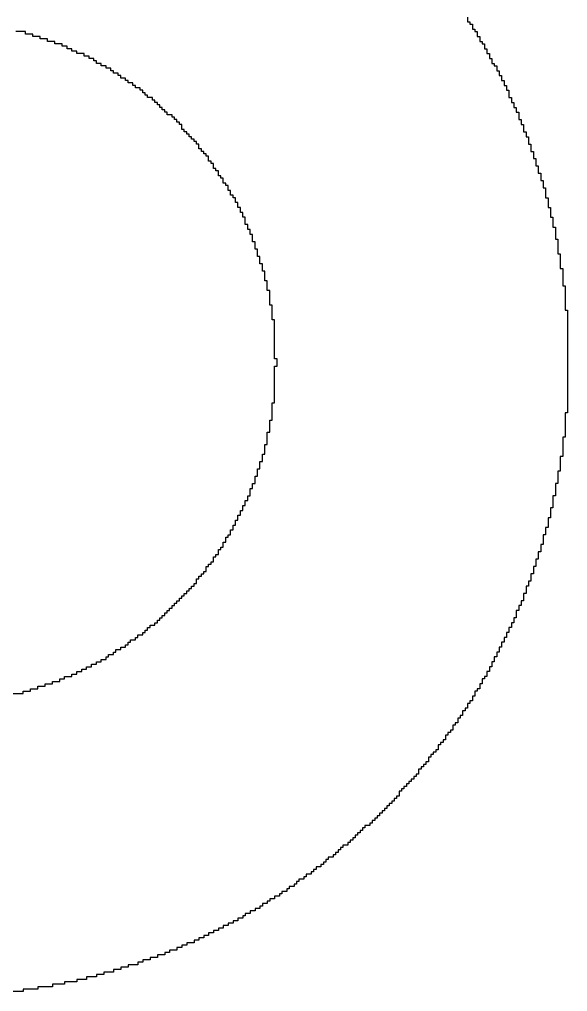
# Model space of a CAD drawing. Header units: millimetres. Extents: x 13 to 345, y 14 to 248.
# Drawn here: x 243.21 to 248.11, y 55.86 to 64.56 of the extents above; entities that cross this region are included whole.
import ezdxf

# ---------------------------------------------------------------- set-up
doc = ezdxf.new("R2010")
doc.units = ezdxf.units.MM

msp = doc.modelspace()

# ---------------------------------------------------------------- linework, layer by layer
at = {"color": 160}
for p, q in [((247.2179, 64.5843), (247.2179, 64.5406)), ((247.2179, 64.5406), (247.2398, 64.5406)), ((247.2398, 64.5406), (247.2398, 64.5187)), ((247.2398, 64.5187), (247.2616, 64.5187)), ((247.2616, 64.5187), (247.2616, 64.475)), ((243.2601, 64.4531), (243.1726, 64.4531)), ((243.2601, 64.4313), (243.2601, 64.4531)), ((243.3257, 64.4313), (243.2601, 64.4313)), ((243.3257, 64.4094), (243.3257, 64.4313)), ((243.3913, 64.4094), (243.3257, 64.4094)), ((243.3913, 64.3875), (243.3913, 64.4094)), ((247.2616, 64.475), (247.2835, 64.475)), ((247.2835, 64.475), (247.2835, 64.4531)), ((247.2835, 64.4531), (247.3054, 64.4531)), ((247.3054, 64.4531), (247.3054, 64.4094)), ((247.3054, 64.4094), (247.3273, 64.4094)), ((247.3273, 64.4094), (247.3273, 64.3657)), ((243.4569, 64.3875), (243.3913, 64.3875)), ((243.4569, 64.3657), (243.4569, 64.3875)), ((243.5225, 64.3657), (243.4569, 64.3657)), ((243.5225, 64.3438), (243.5225, 64.3657)), ((243.5881, 64.3438), (243.5225, 64.3438)), ((243.5881, 64.3219), (243.5881, 64.3438)), ((243.6318, 64.3219), (243.5881, 64.3219)), ((243.6318, 64.3001), (243.6318, 64.3219)), ((247.3273, 64.3657), (247.3491, 64.3657)), ((247.3491, 64.3657), (247.3491, 64.3438)), ((247.3491, 64.3438), (247.371, 64.3438)), ((247.371, 64.3438), (247.371, 64.3001)), ((243.6755, 64.3001), (243.6318, 64.3001)), ((243.6755, 64.2782), (243.6755, 64.3001)), ((243.7193, 64.2782), (243.6755, 64.2782)), ((243.7193, 64.2563), (243.7193, 64.2782)), ((243.7849, 64.2563), (243.7193, 64.2563)), ((243.7849, 64.2345), (243.7849, 64.2563)), ((243.8286, 64.2345), (243.7849, 64.2345)), ((243.8286, 64.2126), (243.8286, 64.2345)), ((247.371, 64.3001), (247.3928, 64.3001)), ((247.3928, 64.3001), (247.3928, 64.2563)), ((247.3928, 64.2563), (247.4147, 64.2563)), ((247.4147, 64.2563), (247.4147, 64.2126)), ((243.8723, 64.2126), (243.8286, 64.2126)), ((243.8723, 64.1907), (243.8723, 64.2126)), ((243.8942, 64.1907), (243.8723, 64.1907)), ((243.8942, 64.1689), (243.8942, 64.1907)), ((243.938, 64.1689), (243.8942, 64.1689)), ((243.938, 64.147), (243.938, 64.1689)), ((243.9817, 64.147), (243.938, 64.147)), ((243.9817, 64.1251), (243.9817, 64.147)), ((247.4147, 64.2126), (247.4366, 64.2126)), ((247.4366, 64.2126), (247.4366, 64.1689)), ((247.4366, 64.1689), (247.4585, 64.1689)), ((247.4585, 64.1689), (247.4585, 64.147)), ((247.4585, 64.147), (247.4803, 64.147)), ((247.4803, 64.147), (247.4803, 64.1033)), ((244.0254, 64.1251), (243.9817, 64.1251)), ((244.0254, 64.1033), (244.0254, 64.1251)), ((244.0473, 64.1033), (244.0254, 64.1033)), ((244.0473, 64.0814), (244.0473, 64.1033)), ((244.091, 64.0814), (244.0473, 64.0814)), ((244.091, 64.0595), (244.091, 64.0814)), ((244.1129, 64.0595), (244.091, 64.0595)), ((244.1129, 64.0377), (244.1129, 64.0595)), ((247.4803, 64.1033), (247.5022, 64.1033)), ((247.5022, 64.1033), (247.5022, 64.0595)), ((247.5022, 64.0595), (247.524, 64.0595)), ((247.524, 64.0595), (247.524, 64.0158)), ((244.1566, 64.0377), (244.1129, 64.0377)), ((244.1566, 64.0158), (244.1566, 64.0377)), ((244.1785, 64.0158), (244.1566, 64.0158)), ((244.1785, 63.9939), (244.1785, 64.0158)), ((244.2222, 63.9939), (244.1785, 63.9939)), ((244.2222, 63.9721), (244.2222, 63.9939)), ((244.2441, 63.9721), (244.2222, 63.9721)), ((244.2441, 63.9502), (244.2441, 63.9721)), ((247.524, 64.0158), (247.5459, 64.0158)), ((247.5459, 64.0158), (247.5459, 63.9721)), ((247.5459, 63.9721), (247.5678, 63.9721)), ((247.5678, 63.9721), (247.5678, 63.9283)), ((244.2878, 63.9502), (244.2441, 63.9502)), ((244.2878, 63.9283), (244.2878, 63.9502)), ((244.3097, 63.9283), (244.2878, 63.9283)), ((244.3097, 63.9065), (244.3097, 63.9283)), ((244.3315, 63.9065), (244.3097, 63.9065)), ((244.3315, 63.8846), (244.3315, 63.9065)), ((244.3534, 63.8846), (244.3315, 63.8846)), ((244.3534, 63.8627), (244.3534, 63.8846)), ((247.5678, 63.9283), (247.5896, 63.9283)), ((247.5896, 63.9283), (247.5896, 63.8627)), ((244.3971, 63.8627), (244.3534, 63.8627)), ((244.3971, 63.8409), (244.3971, 63.8627)), ((244.419, 63.8409), (244.3971, 63.8409)), ((244.419, 63.819), (244.419, 63.8409)), ((244.4409, 63.819), (244.419, 63.819)), ((244.4409, 63.7971), (244.4409, 63.819)), ((244.4627, 63.7971), (244.4409, 63.7971)), ((244.4627, 63.7753), (244.4627, 63.7971)), ((247.5896, 63.8627), (247.6115, 63.8627)), ((247.6115, 63.8627), (247.6115, 63.819)), ((247.6115, 63.819), (247.6334, 63.819)), ((247.6334, 63.819), (247.6334, 63.7753)), ((244.4846, 63.7753), (244.4627, 63.7753)), ((244.4846, 63.7534), (244.4846, 63.7753)), ((244.5065, 63.7534), (244.4846, 63.7534)), ((244.5065, 63.7315), (244.5065, 63.7534)), ((244.5283, 63.7315), (244.5065, 63.7315)), ((244.5283, 63.7097), (244.5283, 63.7315)), ((244.5721, 63.7097), (244.5283, 63.7097)), ((244.5721, 63.6878), (244.5721, 63.7097)), ((247.6334, 63.7753), (247.6553, 63.7753)), ((247.6553, 63.7753), (247.6553, 63.7315)), ((247.6553, 63.7315), (247.6771, 63.7315)), ((247.6771, 63.7315), (247.6771, 63.6659)), ((244.5939, 63.6878), (244.5721, 63.6878)), ((244.5939, 63.6659), (244.5939, 63.6878)), ((244.6158, 63.6659), (244.5939, 63.6659)), ((244.6158, 63.6441), (244.6158, 63.6659)), ((244.6377, 63.6441), (244.6158, 63.6441)), ((244.6377, 63.6222), (244.6377, 63.6441)), ((244.6595, 63.6222), (244.6377, 63.6222)), ((244.6595, 63.5785), (244.6595, 63.6222)), ((247.6771, 63.6659), (247.699, 63.6659)), ((247.699, 63.6659), (247.699, 63.6222)), ((247.699, 63.6222), (247.7208, 63.6222)), ((247.7208, 63.6222), (247.7208, 63.5566)), ((244.6814, 63.5785), (244.6595, 63.5785)), ((244.6814, 63.5566), (244.6814, 63.5785)), ((244.7033, 63.5566), (244.6814, 63.5566)), ((244.7033, 63.5347), (244.7033, 63.5566)), ((244.7251, 63.5347), (244.7033, 63.5347)), ((244.7251, 63.5129), (244.7251, 63.5347)), ((247.7208, 63.5566), (247.7427, 63.5566)), ((247.7427, 63.5566), (247.7427, 63.5129)), ((244.747, 63.5129), (244.7251, 63.5129)), ((244.747, 63.491), (244.747, 63.5129)), ((244.7689, 63.491), (244.747, 63.491)), ((244.7689, 63.4691), (244.7689, 63.491)), ((244.7907, 63.4691), (244.7689, 63.4691)), ((244.7907, 63.4473), (244.7907, 63.4691)), ((244.8126, 63.4473), (244.7907, 63.4473)), ((244.8126, 63.4035), (244.8126, 63.4473)), ((247.7427, 63.5129), (247.7646, 63.5129)), ((247.7646, 63.5129), (247.7646, 63.4473)), ((247.7646, 63.4473), (247.7864, 63.4473)), ((247.7864, 63.4473), (247.7864, 63.3817)), ((244.8345, 63.4035), (244.8126, 63.4035)), ((244.8345, 63.3817), (244.8345, 63.4035)), ((244.8563, 63.3817), (244.8345, 63.3817)), ((244.8563, 63.3598), (244.8563, 63.3817)), ((244.8782, 63.3598), (244.8563, 63.3598)), ((244.8782, 63.3379), (244.8782, 63.3598)), ((247.7864, 63.3817), (247.8083, 63.3817)), ((247.8083, 63.3817), (247.8083, 63.3161)), ((244.9001, 63.3379), (244.8782, 63.3379)), ((244.9001, 63.2942), (244.9001, 63.3379)), ((244.9219, 63.2942), (244.9001, 63.2942)), ((244.9219, 63.2723), (244.9219, 63.2942)), ((244.9438, 63.2723), (244.9219, 63.2723)), ((244.9438, 63.2286), (244.9438, 63.2723)), ((247.8083, 63.3161), (247.8302, 63.3161)), ((247.8302, 63.3161), (247.8302, 63.2505)), ((244.9657, 63.2286), (244.9438, 63.2286)), ((244.9657, 63.2067), (244.9657, 63.2286)), ((244.9875, 63.2067), (244.9657, 63.2067)), ((244.9875, 63.163), (244.9875, 63.2067)), ((247.8302, 63.2505), (247.852, 63.2505)), ((247.852, 63.2505), (247.852, 63.1849)), ((247.852, 63.1849), (247.8739, 63.1849)), ((247.8739, 63.1849), (247.8739, 63.1193)), ((245.0094, 63.163), (244.9875, 63.163)), ((245.0094, 63.1411), (245.0094, 63.163)), ((245.0313, 63.1411), (245.0094, 63.1411)), ((245.0313, 63.0974), (245.0313, 63.1411)), ((245.0531, 63.0974), (245.0313, 63.0974)), ((245.0531, 63.0755), (245.0531, 63.0974)), ((247.8739, 63.1193), (247.8958, 63.1193)), ((247.8958, 63.1193), (247.8958, 63.0537)), ((245.075, 63.0755), (245.0531, 63.0755)), ((245.075, 63.0318), (245.075, 63.0755)), ((245.0969, 63.0318), (245.075, 63.0318)), ((245.0969, 62.9881), (245.0969, 63.0318)), ((247.8958, 63.0537), (247.9176, 63.0537)), ((247.9176, 63.0537), (247.9176, 62.9662)), ((245.1187, 62.9881), (245.0969, 62.9881)), ((245.1187, 62.9662), (245.1187, 62.9881)), ((245.1406, 62.9662), (245.1187, 62.9662)), ((245.1406, 62.9225), (245.1406, 62.9662)), ((245.1625, 62.9225), (245.1406, 62.9225)), ((245.1625, 62.8787), (245.1625, 62.9225)), ((247.9176, 62.9662), (247.9395, 62.9662)), ((247.9395, 62.9662), (247.9395, 62.8787)), ((245.1843, 62.8787), (245.1625, 62.8787)), ((245.1843, 62.835), (245.1843, 62.8787)), ((245.2062, 62.835), (245.1843, 62.835)), ((245.2062, 62.7913), (245.2062, 62.835)), ((247.9395, 62.8787), (247.9614, 62.8787)), ((247.9614, 62.8787), (247.9614, 62.7913)), ((245.2281, 62.7913), (245.2062, 62.7913)), ((245.2281, 62.7257), (245.2281, 62.7913)), ((247.9614, 62.7913), (247.9832, 62.7913)), ((247.9832, 62.7913), (247.9832, 62.7038)), ((245.2499, 62.7257), (245.2281, 62.7257)), ((245.2499, 62.6819), (245.2499, 62.7257)), ((245.2718, 62.6819), (245.2499, 62.6819)), ((245.2718, 62.6382), (245.2718, 62.6819)), ((247.9832, 62.7038), (248.0051, 62.7038)), ((248.0051, 62.7038), (248.0051, 62.5945)), ((245.2937, 62.6382), (245.2718, 62.6382)), ((245.2937, 62.5726), (245.2937, 62.6382)), ((248.0051, 62.5945), (248.027, 62.5945)), ((248.027, 62.5945), (248.027, 62.4633)), ((245.3155, 62.5726), (245.2937, 62.5726)), ((245.3155, 62.507), (245.3155, 62.5726)), ((245.3374, 62.507), (245.3155, 62.507)), ((245.3374, 62.4414), (245.3374, 62.507)), ((245.3593, 62.4414), (245.3374, 62.4414)), ((245.3593, 62.3758), (245.3593, 62.4414)), ((248.027, 62.4633), (248.0488, 62.4633)), ((248.0488, 62.4633), (248.0488, 62.3321)), ((245.3811, 62.3758), (245.3593, 62.3758)), ((245.3811, 62.3102), (245.3811, 62.3758)), ((248.0488, 62.3321), (248.0707, 62.3321)), ((248.0707, 62.3321), (248.0707, 62.179)), ((245.403, 62.3102), (245.3811, 62.3102)), ((245.403, 62.2227), (245.403, 62.3102)), ((245.4249, 62.2227), (245.403, 62.2227)), ((245.4249, 62.1353), (245.4249, 62.2227)), ((248.0707, 62.179), (248.0926, 62.179)), ((248.0926, 62.179), (248.0926, 61.9604)), ((245.4467, 62.1353), (245.4249, 62.1353)), ((245.4467, 62.0041), (245.4467, 62.1353)), ((245.4686, 62.0041), (245.4467, 62.0041)), ((245.4686, 61.8729), (245.4686, 62.0041)), ((248.0926, 61.9604), (248.1144, 61.9604)), ((248.1144, 61.9604), (248.1144, 61.042)), ((245.4905, 61.8729), (245.4686, 61.8729)), ((245.4905, 61.523), (245.4905, 61.8729)), ((245.5123, 61.523), (245.4905, 61.523)), ((245.4905, 61.1294), (245.4905, 61.4574)), ((245.4905, 61.4574), (245.5123, 61.4574)), ((245.5123, 61.4574), (245.5123, 61.523)), ((245.4686, 60.9764), (245.4686, 61.1294)), ((245.4686, 61.1294), (245.4905, 61.1294)), ((248.1144, 61.042), (248.0926, 61.042)), ((248.0926, 61.042), (248.0926, 60.8233)), ((245.4467, 60.867), (245.4467, 60.9764)), ((245.4467, 60.9764), (245.4686, 60.9764)), ((245.4249, 60.7577), (245.4249, 60.867)), ((245.4249, 60.867), (245.4467, 60.867)), ((245.403, 60.6702), (245.403, 60.7577)), ((245.403, 60.7577), (245.4249, 60.7577)), ((248.0926, 60.8233), (248.0707, 60.8233)), ((248.0707, 60.8233), (248.0707, 60.6484)), ((245.3811, 60.6046), (245.3811, 60.6702)), ((245.3811, 60.6702), (245.403, 60.6702)), ((245.3593, 60.539), (245.3593, 60.6046)), ((245.3593, 60.6046), (245.3811, 60.6046)), ((248.0707, 60.6484), (248.0488, 60.6484)), ((248.0488, 60.6484), (248.0488, 60.5172)), ((245.3374, 60.4734), (245.3374, 60.539)), ((245.3374, 60.539), (245.3593, 60.539)), ((248.0488, 60.5172), (248.027, 60.5172)), ((248.027, 60.5172), (248.027, 60.4078)), ((245.2937, 60.3641), (245.2937, 60.4078)), ((245.2937, 60.4078), (245.3155, 60.4078)), ((245.3155, 60.4078), (245.3155, 60.4734)), ((245.3155, 60.4734), (245.3374, 60.4734)), ((248.027, 60.4078), (248.0051, 60.4078)), ((248.0051, 60.4078), (248.0051, 60.2985)), ((245.2718, 60.2985), (245.2718, 60.3641)), ((245.2718, 60.3641), (245.2937, 60.3641)), ((245.2281, 60.211), (245.2281, 60.2548)), ((245.2281, 60.2548), (245.2499, 60.2548)), ((245.2499, 60.2548), (245.2499, 60.2985)), ((245.2499, 60.2985), (245.2718, 60.2985)), ((248.0051, 60.2985), (247.9832, 60.2985)), ((247.9832, 60.2985), (247.9832, 60.1892)), ((245.1843, 60.1236), (245.1843, 60.1673)), ((245.1843, 60.1673), (245.2062, 60.1673)), ((245.2062, 60.1673), (245.2062, 60.211)), ((245.2062, 60.211), (245.2281, 60.211)), ((247.9832, 60.1892), (247.9614, 60.1892)), ((247.9614, 60.1892), (247.9614, 60.1017)), ((245.1406, 60.0361), (245.1406, 60.0798)), ((245.1406, 60.0798), (245.1625, 60.0798)), ((245.1625, 60.0798), (245.1625, 60.1236)), ((245.1625, 60.1236), (245.1843, 60.1236)), ((247.9614, 60.1017), (247.9395, 60.1017)), ((247.9395, 60.1017), (247.9395, 60.0142)), ((245.0969, 59.9486), (245.0969, 59.9924)), ((245.0969, 59.9924), (245.1187, 59.9924)), ((245.1187, 59.9924), (245.1187, 60.0361)), ((245.1187, 60.0361), (245.1406, 60.0361)), ((247.9395, 60.0142), (247.9176, 60.0142)), ((247.9176, 60.0142), (247.9176, 59.9486)), ((245.0313, 59.8393), (245.0313, 59.883)), ((245.0313, 59.883), (245.0531, 59.883)), ((245.0531, 59.883), (245.0531, 59.9268)), ((245.0531, 59.9268), (245.075, 59.9268)), ((245.075, 59.9268), (245.075, 59.9486)), ((245.075, 59.9486), (245.0969, 59.9486)), ((247.9176, 59.9486), (247.8958, 59.9486)), ((247.8958, 59.9486), (247.8958, 59.8612)), ((244.9875, 59.7737), (244.9875, 59.8174)), ((244.9875, 59.8174), (245.0094, 59.8174)), ((245.0094, 59.8174), (245.0094, 59.8393)), ((245.0094, 59.8393), (245.0313, 59.8393)), ((247.8739, 59.7956), (247.852, 59.7956)), ((247.852, 59.7956), (247.852, 59.73)), ((247.8958, 59.8612), (247.8739, 59.8612)), ((247.8739, 59.8612), (247.8739, 59.7956)), ((244.9219, 59.6862), (244.9219, 59.7081)), ((244.9219, 59.7081), (244.9438, 59.7081)), ((244.9438, 59.7081), (244.9438, 59.7518)), ((244.9438, 59.7518), (244.9657, 59.7518)), ((244.9657, 59.7518), (244.9657, 59.7737)), ((244.9657, 59.7737), (244.9875, 59.7737)), ((247.852, 59.73), (247.8302, 59.73)), ((247.8302, 59.73), (247.8302, 59.6644)), ((244.8563, 59.5988), (244.8563, 59.6206)), ((244.8563, 59.6206), (244.8782, 59.6206)), ((244.8782, 59.6206), (244.8782, 59.6644)), ((244.8782, 59.6644), (244.9001, 59.6644)), ((244.9001, 59.6644), (244.9001, 59.6862)), ((244.9001, 59.6862), (244.9219, 59.6862)), ((247.8302, 59.6644), (247.8083, 59.6644)), ((247.8083, 59.6644), (247.8083, 59.5988)), ((244.7907, 59.5113), (244.7907, 59.555)), ((244.7907, 59.555), (244.8126, 59.555)), ((244.8126, 59.555), (244.8126, 59.5769)), ((244.8126, 59.5769), (244.8345, 59.5769)), ((244.8345, 59.5769), (244.8345, 59.5988)), ((244.8345, 59.5988), (244.8563, 59.5988)), ((247.7864, 59.5332), (247.7646, 59.5332)), ((247.7646, 59.5332), (247.7646, 59.4894)), ((247.8083, 59.5988), (247.7864, 59.5988)), ((247.7864, 59.5988), (247.7864, 59.5332)), ((244.7033, 59.4238), (244.7033, 59.4457)), ((244.7033, 59.4457), (244.7251, 59.4457)), ((244.7251, 59.4457), (244.7251, 59.4676)), ((244.7251, 59.4676), (244.747, 59.4676)), ((244.747, 59.4676), (244.747, 59.4894)), ((244.747, 59.4894), (244.7689, 59.4894)), ((244.7689, 59.4894), (244.7689, 59.5113)), ((244.7689, 59.5113), (244.7907, 59.5113)), ((247.7646, 59.4894), (247.7427, 59.4894)), ((247.7427, 59.4894), (247.7427, 59.4238)), ((244.6158, 59.3364), (244.6158, 59.3582)), ((244.6158, 59.3582), (244.6377, 59.3582)), ((244.6377, 59.3582), (244.6377, 59.3801)), ((244.6377, 59.3801), (244.6595, 59.3801)), ((244.6595, 59.3801), (244.6595, 59.402)), ((244.6595, 59.402), (244.6814, 59.402)), ((244.6814, 59.402), (244.6814, 59.4238)), ((244.6814, 59.4238), (244.7033, 59.4238)), ((247.7208, 59.3582), (247.699, 59.3582)), ((247.699, 59.3582), (247.699, 59.3145)), ((247.7427, 59.4238), (247.7208, 59.4238)), ((247.7208, 59.4238), (247.7208, 59.3582)), ((244.5283, 59.2489), (244.5283, 59.2708)), ((244.5283, 59.2708), (244.5502, 59.2708)), ((244.5502, 59.2708), (244.5502, 59.2926)), ((244.5502, 59.2926), (244.5721, 59.2926)), ((244.5721, 59.2926), (244.5721, 59.3145)), ((244.5721, 59.3145), (244.5939, 59.3145)), ((244.5939, 59.3145), (244.5939, 59.3364)), ((244.5939, 59.3364), (244.6158, 59.3364)), ((247.6771, 59.2708), (247.6553, 59.2708)), ((247.6553, 59.2708), (247.6553, 59.2052)), ((247.699, 59.3145), (247.6771, 59.3145)), ((247.6771, 59.3145), (247.6771, 59.2708)), ((244.4409, 59.1614), (244.4409, 59.1833)), ((244.4409, 59.1833), (244.4627, 59.1833)), ((244.4627, 59.1833), (244.4627, 59.2052)), ((244.4627, 59.2052), (244.4846, 59.2052)), ((244.4846, 59.2052), (244.4846, 59.227)), ((244.4846, 59.227), (244.5065, 59.227)), ((244.5065, 59.227), (244.5065, 59.2489)), ((244.5065, 59.2489), (244.5283, 59.2489)), ((247.6553, 59.2052), (247.6334, 59.2052)), ((247.6334, 59.2052), (247.6334, 59.1614)), ((244.3315, 59.074), (244.3315, 59.0958)), ((244.3315, 59.0958), (244.3534, 59.0958)), ((244.3534, 59.0958), (244.3534, 59.1177)), ((244.3534, 59.1177), (244.3753, 59.1177)), ((244.3753, 59.1177), (244.3753, 59.1396)), ((244.3753, 59.1396), (244.419, 59.1396)), ((244.419, 59.1396), (244.419, 59.1614)), ((244.419, 59.1614), (244.4409, 59.1614)), ((247.6115, 59.1177), (247.5896, 59.1177)), ((247.5896, 59.1177), (247.5896, 59.074)), ((247.6334, 59.1614), (247.6115, 59.1614)), ((247.6115, 59.1614), (247.6115, 59.1177)), ((244.2003, 58.9865), (244.2003, 59.0084)), ((244.2003, 59.0084), (244.2441, 59.0084)), ((244.2441, 59.0084), (244.2441, 59.0302)), ((244.2441, 59.0302), (244.2659, 59.0302)), ((244.2659, 59.0302), (244.2659, 59.0521)), ((244.2659, 59.0521), (244.3097, 59.0521)), ((244.3097, 59.0521), (244.3097, 59.074)), ((244.3097, 59.074), (244.3315, 59.074)), ((247.5678, 59.0302), (247.5459, 59.0302)), ((247.5459, 59.0302), (247.5459, 58.9865)), ((247.5896, 59.074), (247.5678, 59.074)), ((247.5678, 59.074), (247.5678, 59.0302)), ((244.0691, 58.899), (244.0691, 58.9209)), ((244.0691, 58.9209), (244.1129, 58.9209)), ((244.1129, 58.9209), (244.1129, 58.9428)), ((244.1129, 58.9428), (244.1566, 58.9428)), ((244.1566, 58.9428), (244.1566, 58.9646)), ((244.1566, 58.9646), (244.1785, 58.9646)), ((244.1785, 58.9646), (244.1785, 58.9865)), ((244.1785, 58.9865), (244.2003, 58.9865)), ((247.524, 58.9428), (247.5022, 58.9428)), ((247.5022, 58.9428), (247.5022, 58.899)), ((247.5459, 58.9865), (247.524, 58.9865)), ((247.524, 58.9865), (247.524, 58.9428)), ((243.938, 58.8116), (243.938, 58.8334)), ((243.938, 58.8334), (243.9817, 58.8334)), ((243.9817, 58.8334), (243.9817, 58.8553)), ((243.9817, 58.8553), (244.0035, 58.8553)), ((244.0035, 58.8553), (244.0035, 58.8772)), ((244.0035, 58.8772), (244.0473, 58.8772)), ((244.0473, 58.8772), (244.0473, 58.899)), ((244.0473, 58.899), (244.0691, 58.899)), ((247.4803, 58.8553), (247.4585, 58.8553)), ((247.4585, 58.8553), (247.4585, 58.8116)), ((247.5022, 58.899), (247.4803, 58.899)), ((247.4803, 58.899), (247.4803, 58.8553)), ((243.763, 58.7241), (243.763, 58.746)), ((243.763, 58.746), (243.8067, 58.746)), ((243.8067, 58.746), (243.8067, 58.7678)), ((243.8067, 58.7678), (243.8505, 58.7678)), ((243.8505, 58.7678), (243.8505, 58.7897)), ((243.8505, 58.7897), (243.8942, 58.7897)), ((243.8942, 58.7897), (243.8942, 58.8116)), ((243.8942, 58.8116), (243.938, 58.8116)), ((247.4366, 58.7678), (247.4147, 58.7678)), ((247.4147, 58.7678), (247.4147, 58.7241)), ((247.4585, 58.8116), (247.4366, 58.8116)), ((247.4366, 58.8116), (247.4366, 58.7678)), ((243.5662, 58.6366), (243.5662, 58.6585)), ((243.5662, 58.6585), (243.61, 58.6585)), ((243.61, 58.6585), (243.61, 58.6804)), ((243.61, 58.6804), (243.6755, 58.6804)), ((243.6755, 58.6804), (243.6755, 58.7022)), ((243.6755, 58.7022), (243.7193, 58.7022)), ((243.7193, 58.7022), (243.7193, 58.7241)), ((243.7193, 58.7241), (243.763, 58.7241)), ((247.371, 58.6585), (247.3491, 58.6585)), ((247.3491, 58.6585), (247.3491, 58.6148)), ((247.3928, 58.6804), (247.371, 58.6804)), ((247.371, 58.6804), (247.371, 58.6585)), ((247.4147, 58.7241), (247.3928, 58.7241)), ((247.3928, 58.7241), (247.3928, 58.6804)), ((243.3038, 58.5492), (243.3038, 58.571)), ((243.3038, 58.571), (243.3694, 58.571)), ((243.3694, 58.571), (243.3694, 58.5929)), ((243.3694, 58.5929), (243.435, 58.5929)), ((243.435, 58.5929), (243.435, 58.6148)), ((243.435, 58.6148), (243.5006, 58.6148)), ((243.5006, 58.6148), (243.5006, 58.6366)), ((243.5006, 58.6366), (243.5662, 58.6366)), ((247.3273, 58.571), (247.3054, 58.571)), ((247.3054, 58.571), (247.3054, 58.5492)), ((247.3491, 58.6148), (247.3273, 58.6148)), ((247.3273, 58.6148), (247.3273, 58.571)), ((243.1507, 58.5273), (243.2382, 58.5273)), ((243.2382, 58.5273), (243.2382, 58.5492)), ((243.2382, 58.5492), (243.3038, 58.5492)), ((247.2835, 58.5054), (247.2616, 58.5054)), ((247.2616, 58.5054), (247.2616, 58.4617)), ((247.3054, 58.5492), (247.2835, 58.5492)), ((247.2835, 58.5492), (247.2835, 58.5054)), ((247.2398, 58.4398), (247.2179, 58.4398)), ((247.2179, 58.4398), (247.2179, 58.3961)), ((247.2616, 58.4617), (247.2398, 58.4617)), ((247.2398, 58.4617), (247.2398, 58.4398)), ((247.1742, 58.3305), (247.1523, 58.3305)), ((247.1523, 58.3305), (247.1523, 58.3086)), ((247.196, 58.3742), (247.1742, 58.3742)), ((247.1742, 58.3742), (247.1742, 58.3305)), ((247.2179, 58.3961), (247.196, 58.3961)), ((247.196, 58.3961), (247.196, 58.3742)), ((247.1086, 58.2431), (247.0867, 58.2431)), ((247.0867, 58.2431), (247.0867, 58.1993)), ((247.1305, 58.2649), (247.1086, 58.2649)), ((247.1086, 58.2649), (247.1086, 58.2431)), ((247.1523, 58.3086), (247.1305, 58.3086)), ((247.1305, 58.3086), (247.1305, 58.2649)), ((247.043, 58.1556), (247.0211, 58.1556)), ((247.0211, 58.1556), (247.0211, 58.1118)), ((247.0648, 58.1774), (247.043, 58.1774)), ((247.043, 58.1774), (247.043, 58.1556)), ((247.0867, 58.1993), (247.0648, 58.1993)), ((247.0648, 58.1993), (247.0648, 58.1774)), ((246.9774, 58.0681), (246.9555, 58.0681)), ((246.9555, 58.0681), (246.9555, 58.0244)), ((246.9993, 58.09), (246.9774, 58.09)), ((246.9774, 58.09), (246.9774, 58.0681)), ((247.0211, 58.1118), (246.9993, 58.1118)), ((246.9993, 58.1118), (246.9993, 58.09)), ((246.9118, 57.9806), (246.8899, 57.9806)), ((246.8899, 57.9806), (246.8899, 57.9588)), ((246.9337, 58.0025), (246.9118, 58.0025)), ((246.9118, 58.0025), (246.9118, 57.9806)), ((246.9555, 58.0244), (246.9337, 58.0244)), ((246.9337, 58.0244), (246.9337, 58.0025)), ((246.8462, 57.8932), (246.8243, 57.8932)), ((246.8243, 57.8932), (246.8243, 57.8713)), ((246.868, 57.9151), (246.8462, 57.9151)), ((246.8462, 57.9151), (246.8462, 57.8932)), ((246.8899, 57.9588), (246.868, 57.9588)), ((246.868, 57.9588), (246.868, 57.9151)), ((246.7806, 57.8057), (246.7587, 57.8057)), ((246.7587, 57.8057), (246.7587, 57.7838)), ((246.8025, 57.8494), (246.7806, 57.8494)), ((246.7806, 57.8494), (246.7806, 57.8057)), ((246.8243, 57.8713), (246.8025, 57.8713)), ((246.8025, 57.8713), (246.8025, 57.8494)), ((246.6931, 57.7183), (246.6713, 57.7183)), ((246.6713, 57.7183), (246.6713, 57.6964)), ((246.715, 57.7401), (246.6931, 57.7401)), ((246.6931, 57.7401), (246.6931, 57.7183)), ((246.7369, 57.762), (246.715, 57.762)), ((246.715, 57.762), (246.715, 57.7401)), ((246.7587, 57.7838), (246.7369, 57.7838)), ((246.7369, 57.7838), (246.7369, 57.762)), ((246.6275, 57.6526), (246.6057, 57.6526)), ((246.6057, 57.6526), (246.6057, 57.6089)), ((246.6494, 57.6745), (246.6275, 57.6745)), ((246.6275, 57.6745), (246.6275, 57.6526)), ((246.6713, 57.6964), (246.6494, 57.6964)), ((246.6494, 57.6964), (246.6494, 57.6745)), ((246.5401, 57.5433), (246.5182, 57.5433)), ((246.5182, 57.5433), (246.5182, 57.5215)), ((246.5619, 57.5652), (246.5401, 57.5652)), ((246.5401, 57.5652), (246.5401, 57.5433)), ((246.5838, 57.5871), (246.5619, 57.5871)), ((246.5619, 57.5871), (246.5619, 57.5652)), ((246.6057, 57.6089), (246.5838, 57.6089)), ((246.5838, 57.6089), (246.5838, 57.5871)), ((246.4526, 57.4558), (246.4307, 57.4558)), ((246.4307, 57.4558), (246.4307, 57.434)), ((246.4745, 57.4777), (246.4526, 57.4777)), ((246.4526, 57.4777), (246.4526, 57.4558)), ((246.4963, 57.4996), (246.4745, 57.4996)), ((246.4745, 57.4996), (246.4745, 57.4777)), ((246.5182, 57.5215), (246.4963, 57.5215)), ((246.4963, 57.5215), (246.4963, 57.4996)), ((246.3651, 57.3684), (246.3432, 57.3684)), ((246.3432, 57.3684), (246.3432, 57.3465)), ((246.387, 57.3903), (246.3651, 57.3903)), ((246.3651, 57.3903), (246.3651, 57.3684)), ((246.4089, 57.4121), (246.387, 57.4121)), ((246.387, 57.4121), (246.387, 57.3903)), ((246.4307, 57.434), (246.4089, 57.434)), ((246.4089, 57.434), (246.4089, 57.4121)), ((246.2558, 57.2809), (246.2339, 57.2809)), ((246.2339, 57.2809), (246.2339, 57.2591)), ((246.2777, 57.3028), (246.2558, 57.3028)), ((246.2558, 57.3028), (246.2558, 57.2809)), ((246.2995, 57.3247), (246.2777, 57.3247)), ((246.2777, 57.3247), (246.2777, 57.3028)), ((246.3432, 57.3465), (246.2995, 57.3465)), ((246.2995, 57.3465), (246.2995, 57.3247)), ((246.1683, 57.1935), (246.1465, 57.1935)), ((246.1465, 57.1935), (246.1465, 57.1716)), ((246.1902, 57.2153), (246.1683, 57.2153)), ((246.1683, 57.2153), (246.1683, 57.1935)), ((246.2121, 57.2372), (246.1902, 57.2372)), ((246.1902, 57.2372), (246.1902, 57.2153)), ((246.2339, 57.2591), (246.2121, 57.2591)), ((246.2121, 57.2591), (246.2121, 57.2372)), ((246.059, 57.106), (246.0371, 57.106)), ((246.0371, 57.106), (246.0371, 57.0841)), ((246.0809, 57.1279), (246.059, 57.1279)), ((246.059, 57.1279), (246.059, 57.106)), ((246.1027, 57.1497), (246.0809, 57.1497)), ((246.0809, 57.1497), (246.0809, 57.1279)), ((246.1465, 57.1716), (246.1027, 57.1716)), ((246.1027, 57.1716), (246.1027, 57.1497)), ((245.9497, 57.0185), (245.9278, 57.0185)), ((245.9278, 57.0185), (245.9278, 56.9967)), ((245.9715, 57.0404), (245.9497, 57.0404)), ((245.9497, 57.0404), (245.9497, 57.0185)), ((246.0153, 57.0623), (245.9715, 57.0623)), ((245.9715, 57.0623), (245.9715, 57.0404)), ((246.0371, 57.0841), (246.0153, 57.0841)), ((246.0153, 57.0841), (246.0153, 57.0623)), ((245.8403, 56.9311), (245.8185, 56.9311)), ((245.8185, 56.9311), (245.8185, 56.9092)), ((245.8622, 56.9529), (245.8403, 56.9529)), ((245.8403, 56.9529), (245.8403, 56.9311)), ((245.9059, 56.9748), (245.8622, 56.9748)), ((245.8622, 56.9748), (245.8622, 56.9529)), ((245.9278, 56.9967), (245.9059, 56.9967)), ((245.9059, 56.9967), (245.9059, 56.9748)), ((245.7091, 56.8436), (245.6873, 56.8436)), ((245.6873, 56.8436), (245.6873, 56.8217)), ((245.7529, 56.8655), (245.7091, 56.8655)), ((245.7091, 56.8655), (245.7091, 56.8436)), ((245.7747, 56.8873), (245.7529, 56.8873)), ((245.7529, 56.8873), (245.7529, 56.8655)), ((245.8185, 56.9092), (245.7747, 56.9092)), ((245.7747, 56.9092), (245.7747, 56.8873)), ((245.5998, 56.7561), (245.5561, 56.7561)), ((245.5561, 56.7561), (245.5561, 56.7343)), ((245.6217, 56.778), (245.5998, 56.778)), ((245.5998, 56.778), (245.5998, 56.7561)), ((245.6654, 56.7999), (245.6217, 56.7999)), ((245.6217, 56.7999), (245.6217, 56.778)), ((245.6873, 56.8217), (245.6654, 56.8217)), ((245.6654, 56.8217), (245.6654, 56.7999)), ((245.4467, 56.6687), (245.4249, 56.6687)), ((245.4249, 56.6687), (245.4249, 56.6468)), ((245.4905, 56.6905), (245.4467, 56.6905)), ((245.4467, 56.6905), (245.4467, 56.6687)), ((245.5342, 56.7124), (245.4905, 56.7124)), ((245.4905, 56.7124), (245.4905, 56.6905)), ((245.5561, 56.7343), (245.5342, 56.7343)), ((245.5342, 56.7343), (245.5342, 56.7124)), ((245.3155, 56.5812), (245.2718, 56.5812)), ((245.2718, 56.5812), (245.2718, 56.5593)), ((245.3593, 56.6031), (245.3155, 56.6031)), ((245.3155, 56.6031), (245.3155, 56.5812)), ((245.3811, 56.6249), (245.3593, 56.6249)), ((245.3593, 56.6249), (245.3593, 56.6031)), ((245.4249, 56.6468), (245.3811, 56.6468)), ((245.3811, 56.6468), (245.3811, 56.6249)), ((245.1625, 56.4937), (245.1187, 56.4937)), ((245.1187, 56.4937), (245.1187, 56.4719)), ((245.2062, 56.5156), (245.1625, 56.5156)), ((245.1625, 56.5156), (245.1625, 56.4937)), ((245.2281, 56.5375), (245.2062, 56.5375)), ((245.2062, 56.5375), (245.2062, 56.5156)), ((245.2718, 56.5593), (245.2281, 56.5593)), ((245.2281, 56.5593), (245.2281, 56.5375)), ((244.9875, 56.4063), (244.9438, 56.4063)), ((244.9438, 56.4063), (244.9438, 56.3844)), ((245.0313, 56.4281), (244.9875, 56.4281)), ((244.9875, 56.4281), (244.9875, 56.4063)), ((245.075, 56.45), (245.0313, 56.45)), ((245.0313, 56.45), (245.0313, 56.4281)), ((245.1187, 56.4719), (245.075, 56.4719)), ((245.075, 56.4719), (245.075, 56.45)), ((244.8126, 56.3188), (244.7689, 56.3188)), ((244.7689, 56.3188), (244.7689, 56.2969)), ((244.8563, 56.3407), (244.8126, 56.3407)), ((244.8126, 56.3407), (244.8126, 56.3188)), ((244.9001, 56.3625), (244.8563, 56.3625)), ((244.8563, 56.3625), (244.8563, 56.3407)), ((244.9438, 56.3844), (244.9001, 56.3844)), ((244.9001, 56.3844), (244.9001, 56.3625)), ((244.6158, 56.2313), (244.5502, 56.2313)), ((244.5502, 56.2313), (244.5502, 56.2095)), ((244.6595, 56.2532), (244.6158, 56.2532)), ((244.6158, 56.2532), (244.6158, 56.2313)), ((244.7033, 56.2751), (244.6595, 56.2751)), ((244.6595, 56.2751), (244.6595, 56.2532)), ((244.7689, 56.2969), (244.7033, 56.2969)), ((244.7033, 56.2969), (244.7033, 56.2751)), ((244.3753, 56.1439), (244.3097, 56.1439)), ((244.3097, 56.1439), (244.3097, 56.122)), ((244.4409, 56.1657), (244.3753, 56.1657)), ((244.3753, 56.1657), (244.3753, 56.1439)), ((244.5065, 56.1876), (244.4409, 56.1876)), ((244.4409, 56.1876), (244.4409, 56.1657)), ((244.5502, 56.2095), (244.5065, 56.2095)), ((244.5065, 56.2095), (244.5065, 56.1876)), ((244.1129, 56.0564), (244.0473, 56.0564)), ((244.0473, 56.0564), (244.0473, 56.0345)), ((244.1785, 56.0783), (244.1129, 56.0783)), ((244.1129, 56.0783), (244.1129, 56.0564)), ((244.2659, 56.1001), (244.1785, 56.1001)), ((244.1785, 56.1001), (244.1785, 56.0783)), ((244.3097, 56.122), (244.2659, 56.122)), ((244.2659, 56.122), (244.2659, 56.1001)), ((243.8067, 55.9689), (243.7193, 55.9689)), ((243.7193, 55.9689), (243.7193, 55.9471)), ((243.8942, 55.9908), (243.8067, 55.9908)), ((243.8067, 55.9908), (243.8067, 55.9689)), ((243.9598, 56.0127), (243.8942, 56.0127)), ((243.8942, 56.0127), (243.8942, 55.9908)), ((244.0473, 56.0345), (243.9598, 56.0345)), ((243.9598, 56.0345), (243.9598, 56.0127)), ((243.3694, 55.8815), (243.2382, 55.8815)), ((243.2382, 55.8815), (243.2382, 55.8596)), ((243.5006, 55.9033), (243.3694, 55.9033)), ((243.3694, 55.9033), (243.3694, 55.8815)), ((243.61, 55.9252), (243.5006, 55.9252)), ((243.5006, 55.9252), (243.5006, 55.9033)), ((243.7193, 55.9471), (243.61, 55.9471)), ((243.61, 55.9471), (243.61, 55.9252)), ((243.2382, 55.8596), (243.0633, 55.8596))]:
    msp.add_line(p, q, dxfattribs=at)

doc.saveas('drawing.dxf')
